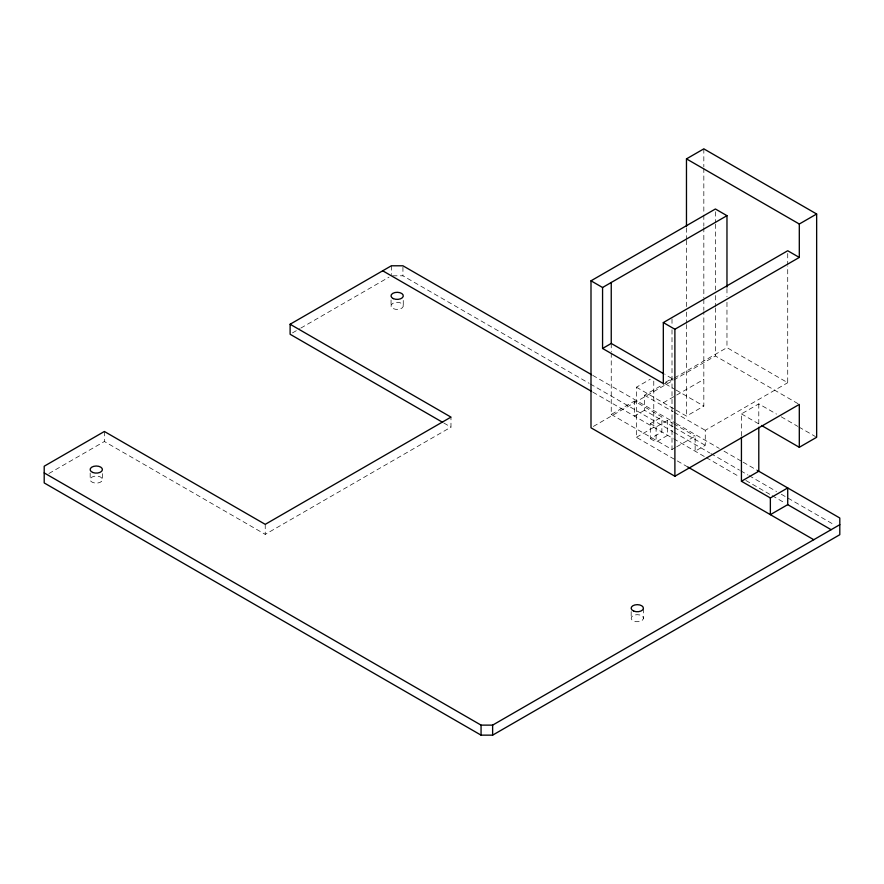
<?xml version="1.0" encoding="UTF-8"?>
<svg xmlns="http://www.w3.org/2000/svg" width="884" height="884" viewBox="0 0 884 884"><rect width="100%" height="100%" fill="white"/><g stroke="black" fill="none" stroke-linecap="round" stroke-linejoin="round"><path stroke-width="0.66" stroke-dasharray="4.42 3.31" d="M48.918 473.515L104.378 441.503L265.233 534.367L450.973 427.138L450.973 417.115M292.493 332.892L299.643 328.76M300.836 328.074L388.993 277.178M687.84 467.017L636.414 437.326L636.414 387.214L650.304 379.203M665.486 382.286L672.006 378.529L664.856 374.396M611.242 353.003L611.242 414.441L634.392 401.082L661.873 416.95L661.873 431.978L650.304 438.663L650.304 423.624L661.873 416.95M673.111 426.773L644.513 410.264L644.513 395.236L673.199 378.672M674.393 377.987L726.968 347.633L787.721 382.706L787.721 265.863M593.385 426.419L715.399 355.976L799.302 404.419M644.513 410.264L634.392 416.11L634.392 401.082M663.32 402.75L703.83 379.369M636.414 437.326L653.773 427.303L653.773 379.899M650.304 423.624L656.094 426.972L667.663 420.287L672.437 423.049M676.05 410.099L686.47 416.11L703.83 406.087L703.83 311.732M650.304 438.663L656.094 442L667.663 435.315L667.663 420.287M611.242 414.441L672.006 449.514L675.475 447.514M676.625 446.84L695.144 436.155L695.144 451.183L705.266 445.337L705.266 430.309L787.721 382.706M741.433 435.889L741.433 413.889L758.792 403.866L776.506 414.088M392.662 275.808L402.938 275.808L589.142 383.313M781.235 416.817L797.766 426.364M798.937 427.049L815.479 436.586M741.433 413.889L760.328 424.795M665.475 383.943L674.835 389.347M676.006 390.021L703.83 406.087M636.414 387.214L674.89 409.436M644.513 395.236L673.111 411.734M674.293 412.43L705.266 430.309M592.722 375.357L675.089 422.906M676.282 423.591L719.245 448.398M724.018 451.16L741.93 461.492M743.124 462.177L757.444 470.454M673.641 423.734L695.144 436.155M674.293 427.458L705.266 445.337M590.335 383.999L672.691 431.547M673.895 432.232L709.697 452.906M710.891 453.603L739.532 470.133M740.737 470.829L747.897 474.962M749.091 475.647L776.539 491.504M781.312 494.255L833.833 524.577M592.866 392.142L672.912 438.353M673.641 438.773L705.2 456.995M706.393 457.68L738.692 476.332M745.864 480.476L770.981 494.974M772.174 495.659L785.335 503.261M443.823 423.005L450.973 427.138M787.721 253.498L787.721 264.493M758.792 403.866L758.792 425.867M726.968 288.527L726.968 296.77M726.968 302.273L726.968 347.633M715.399 211.74L715.399 222.724M715.399 224.105L715.399 290.04M715.399 295.532L715.399 306.527M715.399 307.897L715.399 355.976M703.83 148.855L703.83 166.8M703.83 168.181L703.83 213.729M703.83 215.11L703.83 226.149M703.83 227.531L703.83 297.93M703.83 299.311L703.83 310.35M686.47 227.895L686.47 238.934M686.47 240.315L686.47 306.571M686.47 312.096L686.47 323.135M686.47 324.516L686.47 416.11M672.006 318.914L672.006 324.34M672.006 329.754L672.006 449.514M656.094 426.972L656.094 442M643.386 608.546L643.386 618.568A6.133 3.547 0 0 1 633.706 621.098A6.133 3.547 0 0 1 634.756 614.988A6.133 3.547 0 0 1 643.386 618.568M631.176 611.606L631.176 617.872M611.242 343.456L611.242 351.644M403.259 300.461L403.259 305.466M402.938 267.034L402.938 275.808M391.369 265.786L391.369 274.548M391.059 300.007L391.059 306.273M265.233 524.345L265.233 534.367M104.378 431.48L104.378 441.503M102.389 473.636L102.389 479.901A6.133 3.547 0 0 1 92.743 482.487A6.133 3.547 0 0 1 93.693 476.365A6.133 3.547 0 0 1 102.389 479.901M90.168 473.006L90.168 479.272M393.336 308.649A6.133 3.547 0 0 0 403.226 306.394A6.133 3.547 0 0 0 394.905 302.571A6.133 3.547 0 0 0 393.336 308.649"/><path stroke-width="1.33" d="M442.63 422.32L290.118 334.262L290.118 324.24L391.369 265.786L402.938 265.786L591.529 374.661M686.47 226.514L686.47 158.877L703.83 148.855L816.65 214.005L816.65 437.271L799.302 447.293L761.511 425.48M799.302 447.293L799.302 404.419L674.89 476.244L590.998 427.801L590.998 280.814L715.399 208.989L726.968 215.674L726.968 287.145M590.998 280.814L602.568 287.499L726.968 215.674M686.47 158.877L799.302 224.017L816.65 214.005M602.568 287.499L602.568 348.462L611.242 343.456L663.663 373.711M602.568 348.462L663.32 383.534L663.32 322.572L787.721 250.747L799.302 257.432L799.302 224.017M663.32 322.572L674.89 329.257L799.302 257.432M741.433 437.26L741.433 481.25L758.792 471.227L758.792 427.237M741.433 481.25L770.362 497.957L787.721 487.935L787.721 504.642L831.126 529.693M787.721 504.642L770.362 514.665L770.362 497.957M44.2 472.907L481.062 725.123L492.631 725.123L839.8 524.687M290.118 324.24L450.973 417.115L265.233 524.345L104.378 431.48L44.2 466.222L44.2 482.929L481.062 735.145L492.631 735.145L839.8 534.709L839.8 518.002L757.444 470.454M382.695 270.791L591.672 391.446M687.84 467.017L813.766 539.715M674.89 329.257L674.89 476.244M611.242 282.482L611.242 343.456M492.631 725.123L492.631 735.145M481.062 725.123L481.062 735.145M393.336 298.626A6.133 3.547 0 0 0 403.226 296.372A6.133 3.547 0 0 0 394.905 292.549A6.133 3.547 0 0 0 393.336 298.626M92.743 472.465A6.133 3.547 0 0 0 102.389 469.879A6.133 3.547 0 0 0 93.693 466.343A6.133 3.547 0 0 0 92.743 472.465M633.706 611.076A6.133 3.547 0 0 0 643.386 608.546A6.133 3.547 0 0 0 634.756 604.965A6.133 3.547 0 0 0 633.706 611.076"/></g></svg>
